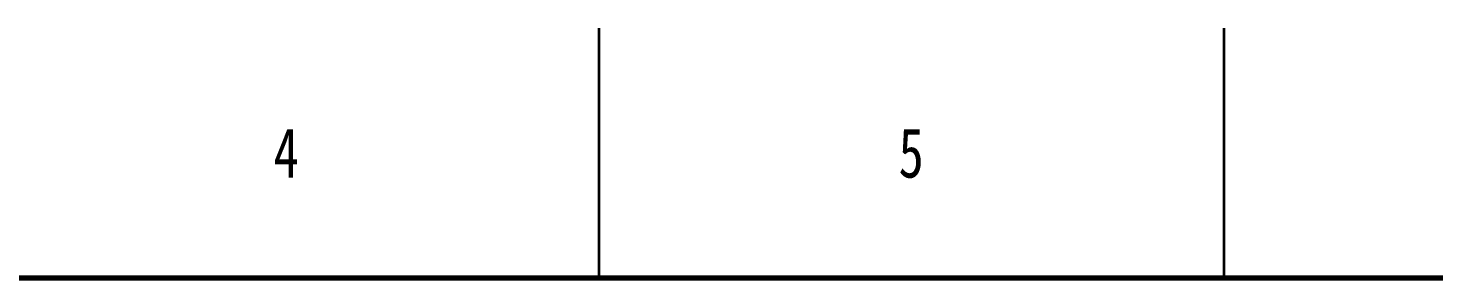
# Model space of a CAD drawing. Header units: millimetres. Extents: x 0 to 841, y 0 to 594.
# Drawn here: x 174.8 to 287.3, y 574 to 594 of the extents above; entities that cross this region are included whole.
import ezdxf

# ---------------------------------------------------------------- set-up
doc = ezdxf.new("R2010")
doc.units = ezdxf.units.MM
doc.styles.add('SLDTEXTSTYLE0', font='TXT', dxfattribs={"width": 0.75})

msp = doc.modelspace()

# ---------------------------------------------------------------- linework, layer by layer
at = {"color": 7, "linetype": 'Continuous', "lineweight": 35}
for p, q in [((220.5, 574), (220.5, 594)), ((270.5, 574), (270.5, 594))]:
    msp.add_line(p, q, dxfattribs=at)
at = {"color": 7, "linetype": 'Continuous', "lineweight": 70}
msp.add_line((20, 574), (821, 574), dxfattribs=at)

# ---------------------------------------------------------------- texts
at = {"color": 7, "linetype": 'Continuous', "lineweight": 0, "char_height": 3.97, "attachment_point": 2, "style": 'SLDTEXTSTYLE0'}
for s, insert in [('4', (195.46, 586)), ('5', (245.46, 586))]:
    msp.add_mtext(s, dxfattribs=dict(at, insert=insert))

doc.saveas('drawing.dxf')
